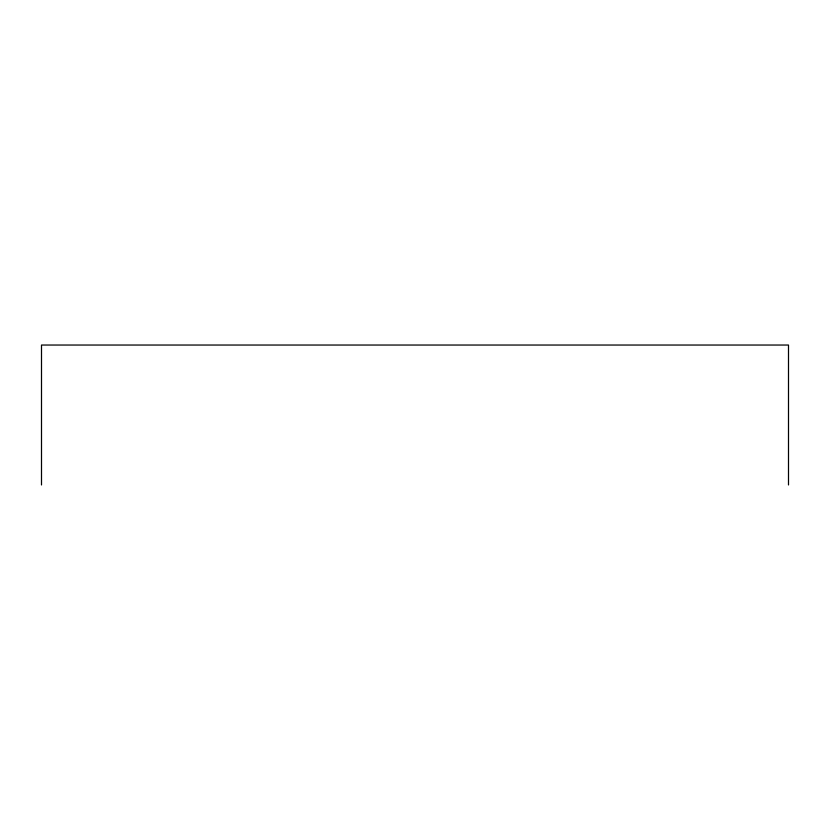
<?xml version="1.0" encoding="UTF-8"?>
<svg xmlns="http://www.w3.org/2000/svg" width="830" height="830" viewBox="0 0 830 830"><rect width="100%" height="100%" fill="white"/><g stroke="black" fill="none" stroke-linecap="round" stroke-linejoin="round"><path stroke-width="1.25" d="M788.5 484.959L788.5 345.041L41.5 345.041L41.5 484.959"/></g></svg>
